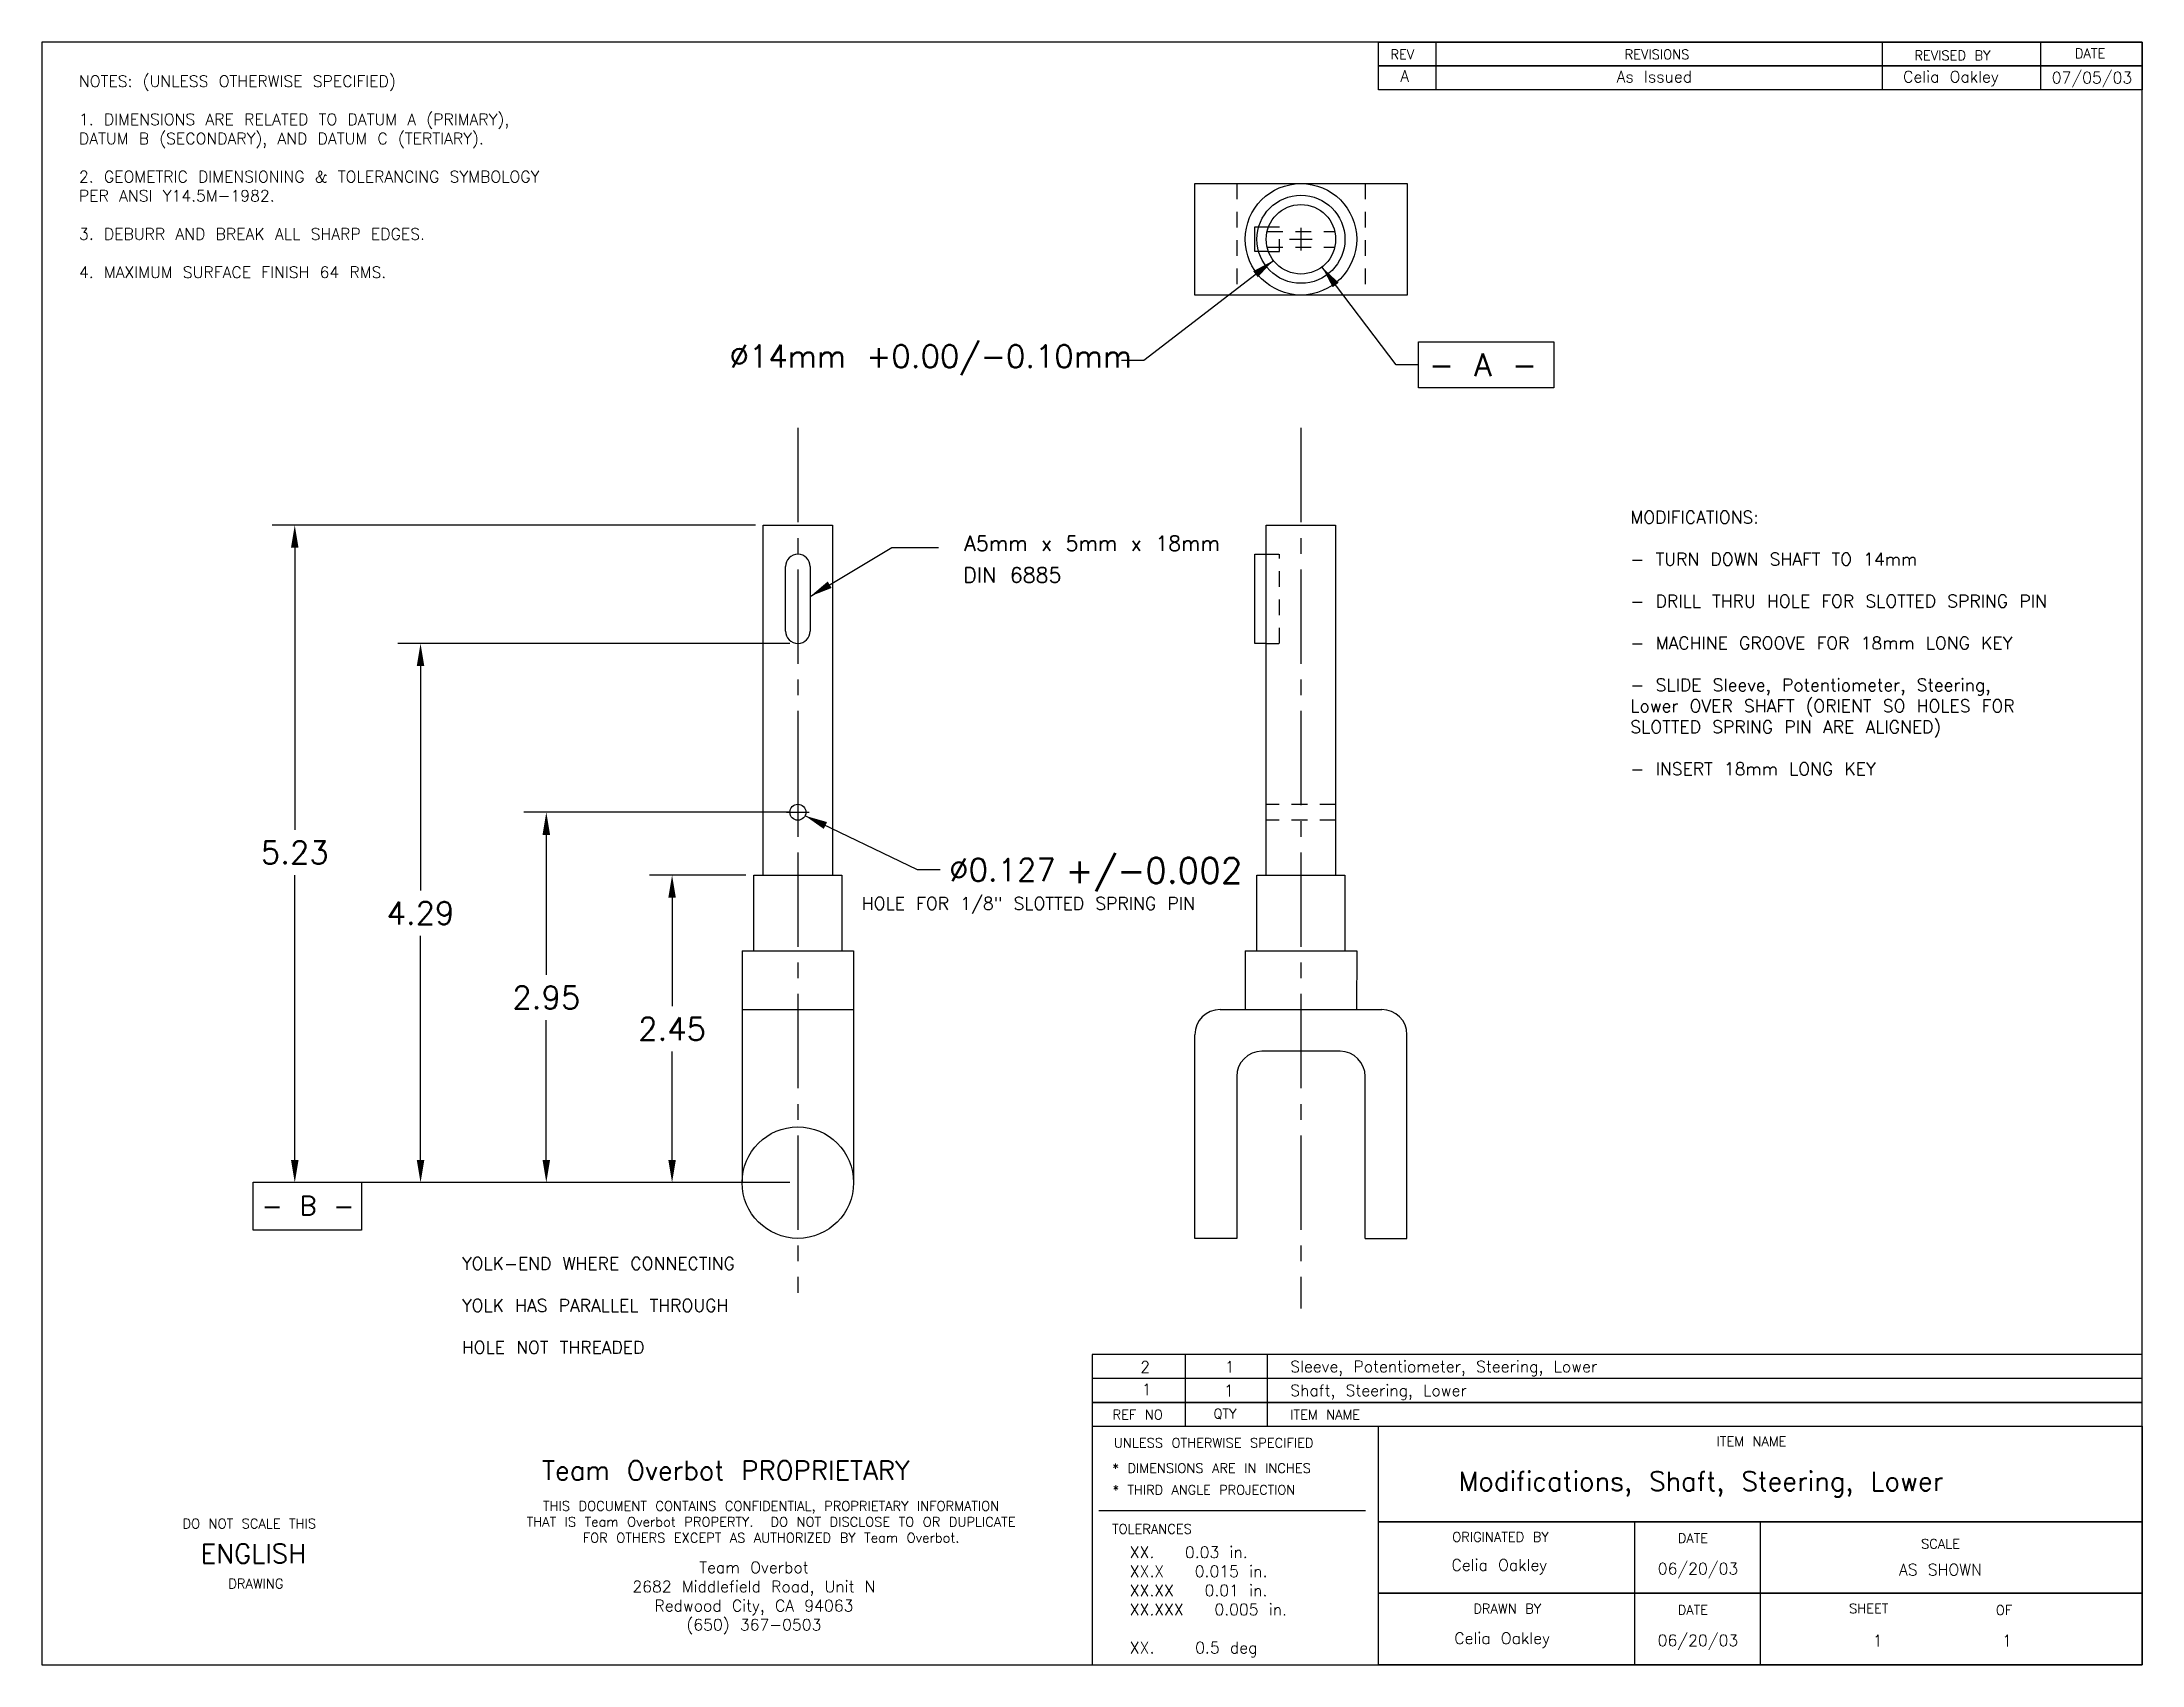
# Model space of a CAD drawing. Extents: x 0 to 16.7, y -2.8 to 10.1.
import ezdxf

# ---------------------------------------------------------------- set-up
doc = ezdxf.new("R2010")
doc.units = 0
doc.header["$MEASUREMENT"] = 0
for name, pattern in [('CENTER2', [1.125, 0.75, -0.125, 0.125, -0.125]), ('HIDDEN2', [0.1875, 0.125, -0.0625]), ('HIDDEN4', [0.09375, 0.0625, -0.03125])]:
    doc.linetypes.add(name, pattern=pattern)
doc.layers.get('0').update_dxf_attribs({"linetype": 'CONTINUOUS'})
doc.layers.get('DEFPOINTS').update_dxf_attribs({"linetype": 'CONTINUOUS'})
doc.layers.add('DIMENSIONS', color=1, linetype='CONTINUOUS')
doc.layers.add('TITLEBLOCK', color=5, linetype='CONTINUOUS')
doc.styles.get("Standard").update_dxf_attribs({"font": 'txt.shx'})
doc.dimstyles.get("Standard").update_dxf_attribs({"dimtxt": 0.18, "dimasz": 0.18, "dimexe": 0.18, "dimexo": 0.0625, "dimgap": 0.09, "dimtad": 0, "dimtih": 1, "dimtoh": 1, "dimdec": 4, "dimzin": 0, "dimtxsty": 'STANDARD', "dimcen": 0.09, "dimazin": 3, "dimtfac": 1, "dimtdec": 4, "dimtofl": 0, "dimtmove": 0, "dimatfit": 3, "dimtolj": 1, "dimtzin": 0})

# ---------------------------------------------------------------- blocks, each defined once
blk = doc.blocks.new('*D0')
at = {"color": 0, "linetype": 'BYBLOCK'}
for p, q in [((5.5875, 3.445), (4.82, 3.445)), ((5, 3.265), (5, 2.4025)), ((5, 1.18), (5, 2.0425)), ((5.9375, 1), (4.82, 1))]:
    blk.add_line(p, q, dxfattribs=at)
for points in [[(5, 3.445), (5.03, 3.265), (4.97, 3.265)], [(5, 1), (5.03, 1.18), (4.97, 1.18)]]:
    blk.add_solid(points, dxfattribs=at)
at = {"layer": 'DEFPOINTS', "color": 0, "linetype": 'BYBLOCK'}
for p in [(5.65, 3.445), (6, 1)]:
    blk.add_point(p, dxfattribs=at)
at = {"color": 0, "linetype": 'BYBLOCK', "insert": (5, 2.2225), "char_height": 0.18, "attachment_point": 5}
blk.add_mtext('\\A1;2.45', dxfattribs=at)
blk = doc.blocks.new('*D1')
at = {"color": 0, "linetype": 'BYBLOCK'}
for p, q in [((5.9375, 3.945), (3.82, 3.945)), ((4, 3.765), (4, 2.6525)), ((4, 1.18), (4, 2.2925)), ((5.9375, 1), (3.82, 1))]:
    blk.add_line(p, q, dxfattribs=at)
for points in [[(4, 3.945), (4.03, 3.765), (3.97, 3.765)], [(4, 1), (4.03, 1.18), (3.97, 1.18)]]:
    blk.add_solid(points, dxfattribs=at)
at = {"layer": 'DEFPOINTS', "color": 0, "linetype": 'BYBLOCK'}
for p in [(6, 3.945), (6, 1)]:
    blk.add_point(p, dxfattribs=at)
at = {"color": 0, "linetype": 'BYBLOCK', "insert": (4, 2.4725), "char_height": 0.18, "attachment_point": 5}
blk.add_mtext('\\A1;2.95', dxfattribs=at)
blk = doc.blocks.new('*D2')
at = {"color": 0, "linetype": 'BYBLOCK'}
for p, q in [((5.9375, 5.287), (2.82, 5.287)), ((3, 5.107), (3, 3.3235)), ((3, 1.18), (3, 2.9635)), ((5.9375, 1), (2.82, 1))]:
    blk.add_line(p, q, dxfattribs=at)
for points in [[(3, 5.287), (3.03, 5.107), (2.97, 5.107)], [(3, 1), (3.03, 1.18), (2.97, 1.18)]]:
    blk.add_solid(points, dxfattribs=at)
at = {"layer": 'DEFPOINTS', "color": 0, "linetype": 'BYBLOCK'}
for p in [(6, 5.287), (6, 1)]:
    blk.add_point(p, dxfattribs=at)
at = {"color": 0, "linetype": 'BYBLOCK', "insert": (3, 3.1435), "char_height": 0.18, "attachment_point": 5}
blk.add_mtext('\\A1;4.29', dxfattribs=at)
blk = doc.blocks.new('*D3')
at = {"color": 0, "linetype": 'BYBLOCK'}
for p, q in [((5.662, 6.228), (1.82, 6.228)), ((2, 6.048), (2, 3.805)), ((2, 1.18), (2, 3.445)), ((5.9375, 1), (1.82, 1))]:
    blk.add_line(p, q, dxfattribs=at)
for points in [[(2, 6.228), (2.03, 6.048), (1.97, 6.048)], [(2, 1), (2.03, 1.18), (1.97, 1.18)]]:
    blk.add_solid(points, dxfattribs=at)
at = {"layer": 'DEFPOINTS', "color": 0, "linetype": 'BYBLOCK'}
for p in [(5.7245, 6.228), (6, 1)]:
    blk.add_point(p, dxfattribs=at)
at = {"color": 0, "linetype": 'BYBLOCK', "insert": (2, 3.625), "char_height": 0.18, "attachment_point": 5}
blk.add_mtext('\\A1;5.23', dxfattribs=at)
blk = doc.blocks.new('*D4')
at = {"color": 0, "linetype": 'BYBLOCK'}
for p, q in [((6, 4.035), (6, 3.855)), ((5.91, 3.945), (6.09, 3.945)), ((6.952, 3.487), (6.057, 3.917)), ((7.132, 3.487), (6.952, 3.487))]:
    blk.add_line(p, q, dxfattribs=at)
blk.add_solid([(6.057, 3.917), (6.206, 3.812), (6.232, 3.867)], dxfattribs=at)
at = {"color": 0, "linetype": 'BYBLOCK', "insert": (7.627, 3.487), "char_height": 0.18, "attachment_point": 5}
blk.add_mtext('\\A1;∅0.127', dxfattribs=at)
blk = doc.blocks.new('*D5')
at = {"color": 0, "linetype": 'BYBLOCK'}
for p, q in [((10, 8.59), (10, 8.41)), ((9.91, 8.5), (10.09, 8.5)), ((10.757, 7.502), (10.167, 8.28)), ((10.937, 7.502), (10.757, 7.502))]:
    blk.add_line(p, q, dxfattribs=at)
blk.add_solid([(10.167, 8.28), (10.252, 8.119), (10.3, 8.155)], dxfattribs=at)
at = {"color": 0, "linetype": 'BYBLOCK', "insert": (11.447, 7.502), "char_height": 0.18, "attachment_point": 5}
blk.add_mtext('- A -', dxfattribs=at)
blk = doc.blocks.new('*D6')
at = {"color": 0, "linetype": 'BYBLOCK'}
for p, q in [((10, 8.59), (10, 8.41)), ((9.91, 8.5), (10.09, 8.5)), ((8.752, 7.54), (9.781, 8.332)), ((8.572, 7.54), (8.752, 7.54))]:
    blk.add_line(p, q, dxfattribs=at)
blk.add_solid([(9.781, 8.332), (9.62, 8.246), (9.657, 8.198)], dxfattribs=at)
at = {"color": 0, "linetype": 'BYBLOCK', "insert": (7.057, 7.54), "char_height": 0.18, "attachment_point": 5}
blk.add_mtext('%%C14mm +0.00/-0.10mm', dxfattribs=at)

msp = doc.modelspace()

# ---------------------------------------------------------------- linework, layer by layer
for p, q in [((9.157, 8.057), (9.157, 8.943)), ((9.157, 8.943), (10.84526, 8.943)), ((10.84526, 8.943), (10.84526, 8.057)), ((9.63354, 8.402), (9.63354, 8.598)), ((9.63354, 8.598), (9.74209, 8.598)), ((9.74209, 8.402), (9.63354, 8.402)), ((10.84526, 8.057), (9.157, 8.057)), ((5.724, 3.445), (5.7245, 6.228)), ((5.7245, 6.228), (6.2755, 6.228)), ((6.2755, 6.228), (6.276, 3.445)), ((9.724, 3.445), (9.7245, 6.228)), ((9.7245, 6.228), (10.2755, 6.228)), ((10.2755, 6.228), (10.276, 3.445)), ((5.9016, 5.3854), (5.9016, 5.8976)), ((6.0984, 5.8976), (6.0984, 5.3854)), ((9.63367, 5.287), (9.63354, 5.996)), ((9.63354, 5.996), (9.72446, 5.996)), ((9.72433, 5.287), (9.63367, 5.287)), ((5.65, 2.844), (5.65, 3.445)), ((5.65, 3.445), (6.35, 3.445)), ((6.35, 3.445), (6.35, 2.844)), ((9.65, 3.445), (10.35, 3.445)), ((9.65, 2.844), (9.65, 3.445)), ((10.35, 3.445), (10.35, 2.844)), ((5.557, 2.844), (5.557, 1)), ((5.557, 2.844), (6.443, 2.844)), ((6.443, 2.844), (6.443, 1)), ((9.557, 2.844), (9.55643, 2.376)), ((9.557, 2.844), (10.443, 2.844)), ((9.557, 2.844), (10.443, 2.844)), ((10.443, 2.844), (10.44243, 2.376)), ((5.557, 2.376), (6.443, 2.376)), ((9.357, 2.376), (10.643, 2.376)), ((9.157, 0.557), (9.157, 2.176)), ((10.843, 0.557), (10.843, 2.176)), ((10.311, 2.044), (9.689, 2.044)), ((9.489, 1.844), (9.489, 0.557)), ((10.511, 0.557), (10.511, 1.844)), ((9.489, 0.557), (9.157, 0.557)), ((10.511, 0.557), (10.843, 0.557))]:
    msp.add_line(p, q)
at = {"linetype": 'HIDDEN2'}
for p, q in [((9.489, 8.943), (9.489, 8.057)), ((10.511, 8.943), (10.511, 8.057)), ((9.73127, 8.5625), (10.26873, 8.5625)), ((9.73127, 8.4375), (10.26873, 8.4375)), ((9.83067, 5.287), (9.83054, 5.996)), ((10.2759, 4.0075), (9.7241, 4.0075)), ((10.27592, 3.8825), (9.72408, 3.8825))]:
    msp.add_line(p, q, dxfattribs=at)
at = {"linetype": 'HIDDEN4'}
for p, q in [((9.74209, 8.598), (9.83054, 8.598)), ((9.83054, 8.402), (9.83054, 8.598)), ((9.74209, 8.402), (9.83054, 8.402)), ((9.72446, 5.996), (9.83054, 5.996)), ((9.72433, 5.287), (9.83067, 5.287))]:
    msp.add_line(p, q, dxfattribs=at)
at = {"linetype": 'CENTER2'}
for p, q in [((6, 7), (6, 0.125)), ((10, 7), (10, 0))]:
    msp.add_line(p, q, dxfattribs=at)
for centre, radius in [((10, 8.5), 0.443), ((10, 8.5), 0.35), ((10, 8.5), 0.2759), ((6, 3.945), 0.0635), ((6, 1), 0.443)]:
    msp.add_circle(centre, radius)
for centre, radius, start, end in [((6, 5.8976), 0.0984, 90, 180), ((6, 5.8976), 0.0984, 0, 90), ((6, 5.3854), 0.0984, 180, 270), ((6, 5.3854), 0.0984, 270, 360), ((9.357, 2.176), 0.2, 90, 180), ((10.643, 2.176), 0.2, 0, 90), ((9.689, 1.844), 0.2, 90, 180), ((10.311, 1.844), 0.2, 0, 90)]:
    msp.add_arc(centre, radius, start, end)
at = {"layer": 'DIMENSIONS'}
for p, q in [((6.0984, 5.66138), (6.74662, 6.04872)), ((6.74662, 6.04872), (7.11782, 6.04872))]:
    msp.add_line(p, q, dxfattribs=at)
for points in [[(10.93391, 7.68406), (12.01052, 7.68406), (12.01052, 7.32013), (10.93391, 7.32013)], [(1.66901, 1.00252), (2.53143, 1.00252), (2.53143, 0.62343), (1.66901, 0.62343)]]:
    msp.add_lwpolyline(points, close=True, dxfattribs=at)
at = {"layer": 'DIMENSIONS', "linetype": 'BYBLOCK'}
msp.add_solid([(6.0984, 5.66138), (6.2683, 5.72795), (6.23753, 5.77946)], dxfattribs=at)
at = {"layer": 'TITLEBLOCK'}
for p, q in [((11.07273, 10.06863), (11.07273, 9.69135)), ((14.62078, 10.06061), (14.62078, 9.69135)), ((15.88107, 10.06061), (15.88107, 9.69135)), ((8.33867, -0.36748), (8.33867, -0.55721)), ((16.68697, -0.36748), (8.33867, -0.36748)), ((9.08009, -0.36748), (9.08009, -0.55721)), ((9.7303, -0.36748), (9.7303, -0.55721)), ((16.68697, -0.55721), (8.33867, -0.55721)), ((8.33867, -0.55721), (8.33867, -0.74695)), ((9.08009, -0.55721), (9.08009, -0.74695)), ((9.7303, -0.55721), (9.7303, -0.74695)), ((16.68697, -0.74695), (16.68697, -0.55721)), ((8.33867, -0.74695), (16.68697, -0.74695)), ((9.08009, -0.74695), (9.08009, -0.93831)), ((9.7303, -0.74695), (9.7303, -0.93831)), ((8.33867, -0.93668), (8.33867, -1.50589)), ((10.61548, -1.50589), (10.61548, -0.93668)), ((8.33867, -1.50589), (8.33867, -2.83402)), ((8.39432, -1.60643), (10.51402, -1.60643)), ((12.65223, -1.69484), (12.65223, -2.26477)), ((13.65122, -1.69562), (13.65122, -2.26482)), ((12.6517, -2.26498), (12.6517, -2.83492)), ((13.65122, -2.26482), (13.65122, -2.83402))]:
    msp.add_line(p, q, dxfattribs=at)
for points in [[(-0.00964, -2.83402), (16.68697, -2.83402), (16.68697, 10.0679), (-0.00964, 10.0679)], [(10.61548, 10.0679), (16.68697, 10.0679), (16.68697, 9.87816), (10.61548, 9.87816)], [(10.61548, 9.87816), (16.68697, 9.87816), (16.68697, 9.68843), (10.61548, 9.68843)], [(8.33867, -0.93668), (16.68697, -0.93668), (16.68697, -0.74695), (8.33867, -0.74695)], [(10.61548, -0.93668), (16.68697, -0.93668), (16.68697, -1.69562), (10.61548, -1.69562)], [(10.61548, -1.69562), (16.68697, -1.69562), (16.68697, -2.26482), (10.61548, -2.26482)], [(10.61548, -2.26482), (16.68697, -2.26482), (16.68697, -2.83402), (10.61548, -2.83402)]]:
    msp.add_lwpolyline(points, close=True, dxfattribs=at)

# ---------------------------------------------------------------- texts
at = {"layer": 'DIMENSIONS'}
for s, height, p in [('A5mm x 5mm x 18mm', 0.12, (7.32342, 6.02234)), ('DIN 6885', 0.12, (7.31564, 5.77049)), ('+/-0.002', 0.2, (8.12829, 3.38164)), ('HOLE FOR 1/8" SLOTTED SPRING PIN', 0.1, (6.50869, 3.1701)), ('- B -', 0.15, (1.73653, 0.74189)), ('YOLK-END WHERE CONNECTING', 0.1, (3.32846, 0.30721)), ('YOLK HAS PARALLEL THROUGH', 0.1, (3.32846, -0.02612)), ('HOLE NOT THREADED', 0.1, (3.32846, -0.35945))]:
    msp.add_text(s, height=height, dxfattribs=at).set_placement(p)
at = {"layer": 'DIMENSIONS', "insert": (12.61914, 6.34033), "char_height": 0.1, "width": 3.5401, "attachment_point": 1}
msp.add_mtext('MODIFICATIONS:\\P\\P- TURN DOWN SHAFT TO 14mm\\P\\P- DRILL THRU HOLE FOR SLOTTED SPRING PIN\\P\\P- MACHINE GROOVE FOR 18mm LONG KEY\\P\\P- SLIDE Sleeve, Potentiometer, Steering, Lower OVER SHAFT (ORIENT SO HOLES FOR SLOTTED SPRING PIN ARE ALIGNED)\\P\\P- INSERT 18mm LONG KEY', dxfattribs=at)
at = {"layer": 'TITLEBLOCK'}
for s, height, p in [('REV', 0.075894, (10.7115, 9.93217)), ('REVISIONS', 0.075894, (12.57383, 9.93217)), ('REVISED BY', 0.075894, (14.87766, 9.92414)), ('DATE', 0.075894, (16.154, 9.9402)), ('A', 0.09107, (10.78976, 9.75235)), ('As Issued', 0.091072, (12.50961, 9.74754)), ('Celia Oakley', 0.0910724, (14.78748, 9.74701)), ('07/05/03', 0.091072, (15.96937, 9.73951)), ('2', 0.09107, (8.72254, -0.51102)), ('1', 0.09107, (9.39556, -0.51021)), ('Sleeve, Potentiometer, Steering, Lower', 0.0910724, (9.91492, -0.50775)), ('1', 0.09107, (8.73491, -0.68946)), ('1', 0.09107, (8.73491, -0.68946)), ('1', 0.09107, (9.38798, -0.69976)), ('1', 0.09107, (9.38798, -0.69976)), ('Shaft, Steering, Lower', 0.0910724, (9.91492, -0.69749)), ('REF NO', 0.075894, (8.50212, -0.88211)), ('QTY', 0.075894, (9.30485, -0.87409)), ('ITEM NAME', 0.075894, (9.91492, -0.88211)), ('UNLESS OTHERWISE SPECIFIED', 0.0758937, (8.51316, -1.10688)), ('ITEM NAME', 0.075894, (13.30444, -1.09434)), ('Team Overbot PROPRIETARY', 0.1517873, (3.9651, -1.36375)), ('* DIMENSIONS ARE IN INCHES', 0.0758937, (8.50062, -1.30756)), ('Modifications, Shaft, Steering, Lower', 0.1517873, (11.25401, -1.44985)), ('* THIRD ANGLE PROJECTION', 0.075, (8.50312, -1.48027)), ('DO NOT SCALE THIS', 0.0758937, (1.10739, -1.74906)), ('TOLERANCES', 0.075894, (8.49826, -1.79082)), ('ORIGINATED BY', 0.0758937, (11.2028, -1.85488)), ('DATE', 0.075894, (12.99602, -1.86416)), ('SCALE', 0.075894, (14.93042, -1.90912)), ('ENGLISH', 0.151787, (1.25087, -2.02498)), ('Celia Oakley', 0.0910724, (11.19728, -2.0852)), ('DRAWING', 0.075894, (1.47162, -2.22567)), ('06/20/03', 0.091072, (12.83685, -2.11476)), ('AS SHOWN', 0.091072, (14.75483, -2.12234)), ('DRAWN BY', 0.075894, (11.37084, -2.42503)), ('DATE', 0.075894, (12.99549, -2.4343)), ('SHEET', 0.075894, (14.35802, -2.42385)), ('OF', 0.075894, (15.52449, -2.4364)), ('Celia Oakley', 0.0910724, (11.21933, -2.66789)), ('06/20/03', 0.091072, (12.83632, -2.68491)), ('1', 0.09107, (14.54616, -2.68725)), ('1', 0.09107, (15.57466, -2.68725))]:
    msp.add_text(s, height=height, dxfattribs=at).set_placement(p)
for s, insert, char_height, width, attachment_point in [('NOTES: (UNLESS OTHERWISE SPECIFIED)\\P\\P1. DIMENSIONS ARE RELATED TO DATUM A (PRIMARY), DATUM B (SECONDARY), AND DATUM C (TERTIARY).\\P\\P2. GEOMETRIC DIMENSIONING & TOLERANCING SYMBOLOGY PER ANSI Y14.5M-1982.\\P\\P3. DEBURR AND BREAK ALL SHARP EDGES.\\P\\P4. MAXIMUM SURFACE FINISH 64 RMS.', (0.28426, 9.80227), 0.0910724, 4.1741516, 1), ('THIS DOCUMENT CONTAINS CONFIDENTIAL, PROPRIETARY INFORMATION\\PTHAT IS Team Overbot PROPERTY.  DO NOT DISCLOSE TO OR DUPLICATE\\PFOR OTHERS EXCEPT AS AUTHORIZED BY Team Overbot.', (5.78729, -1.53232), 0.0758937, 4.7524805, 2), ('XX.   0.03 in.\\PXX.X   0.015 in.\\PXX.XX   0.01 in.\\PXX.XXX   0.005 in.\\P\\PXX.    0.5 deg', (8.63898, -1.89272), 0.0910724, 1.7559681, 1), ('Team Overbot\\P2682 Middlefield Road, Unit N\\PRedwood City, CA 94063\\P(650) 367-0503', (5.65085, -2.01396), 0.0910724, 3.3715002, 2)]:
    msp.add_mtext(s, dxfattribs=dict(at, insert=insert, char_height=char_height, width=width, attachment_point=attachment_point))

# ---------------------------------------------------------------- dimensions: what is measured, and where the dimension line sits
at = {"layer": 'DIMENSIONS'}
for p1, p2, text, picture, middle in [((9.83316, 8.71974), (10.16684, 8.28026), '- A -', '*D5', (11.44748, 7.50239)), ((10.2187, 8.6682), (9.7813, 8.3318), '%%C14mm +0.00/-0.10mm', '*D6', (7.05702, 7.54021))]:
    dim = msp.add_diameter_dim_2p(p1=p1, p2=p2, text=text, dimstyle='STANDARD', dxfattribs=at)
    dim.commit()
    dim.dimension.update_dxf_attribs({"geometry": picture, "text_midpoint": middle})
dim = msp.add_linear_dim(base=(2, 6.228), p1=(6, 1), p2=(5.7245, 6.228), angle=90, dimstyle='STANDARD', override={"dimdec": 2}, dxfattribs=at)
dim.commit()
dim.dimension.update_dxf_attribs({"geometry": '*D3', "text_midpoint": (2, 3.625), "dimtype": 160})
for base, p2, picture, middle in [((3, 5.287), (6, 5.287), '*D2', (3, 3.1435)), ((4, 3.945), (6, 3.945), '*D1', (4, 2.4725)), ((5, 3.445), (5.65, 3.445), '*D0', (5, 2.2225))]:
    dim = msp.add_linear_dim(base=base, p1=(6, 1), p2=p2, angle=90, dimstyle='STANDARD', override={"dimdec": 2}, dxfattribs=at)
    dim.commit()
    dim.dimension.update_dxf_attribs({"geometry": picture, "text_midpoint": middle})
dim = msp.add_diameter_dim_2p(p1=(5.94277, 3.97252), p2=(6.05723, 3.91748), dimstyle='STANDARD', override={"dimdec": 3}, dxfattribs=at)
dim.commit()
dim.dimension.update_dxf_attribs({"geometry": '*D4', "text_midpoint": (7.6266, 3.48741)})

doc.saveas('drawing.dxf')
